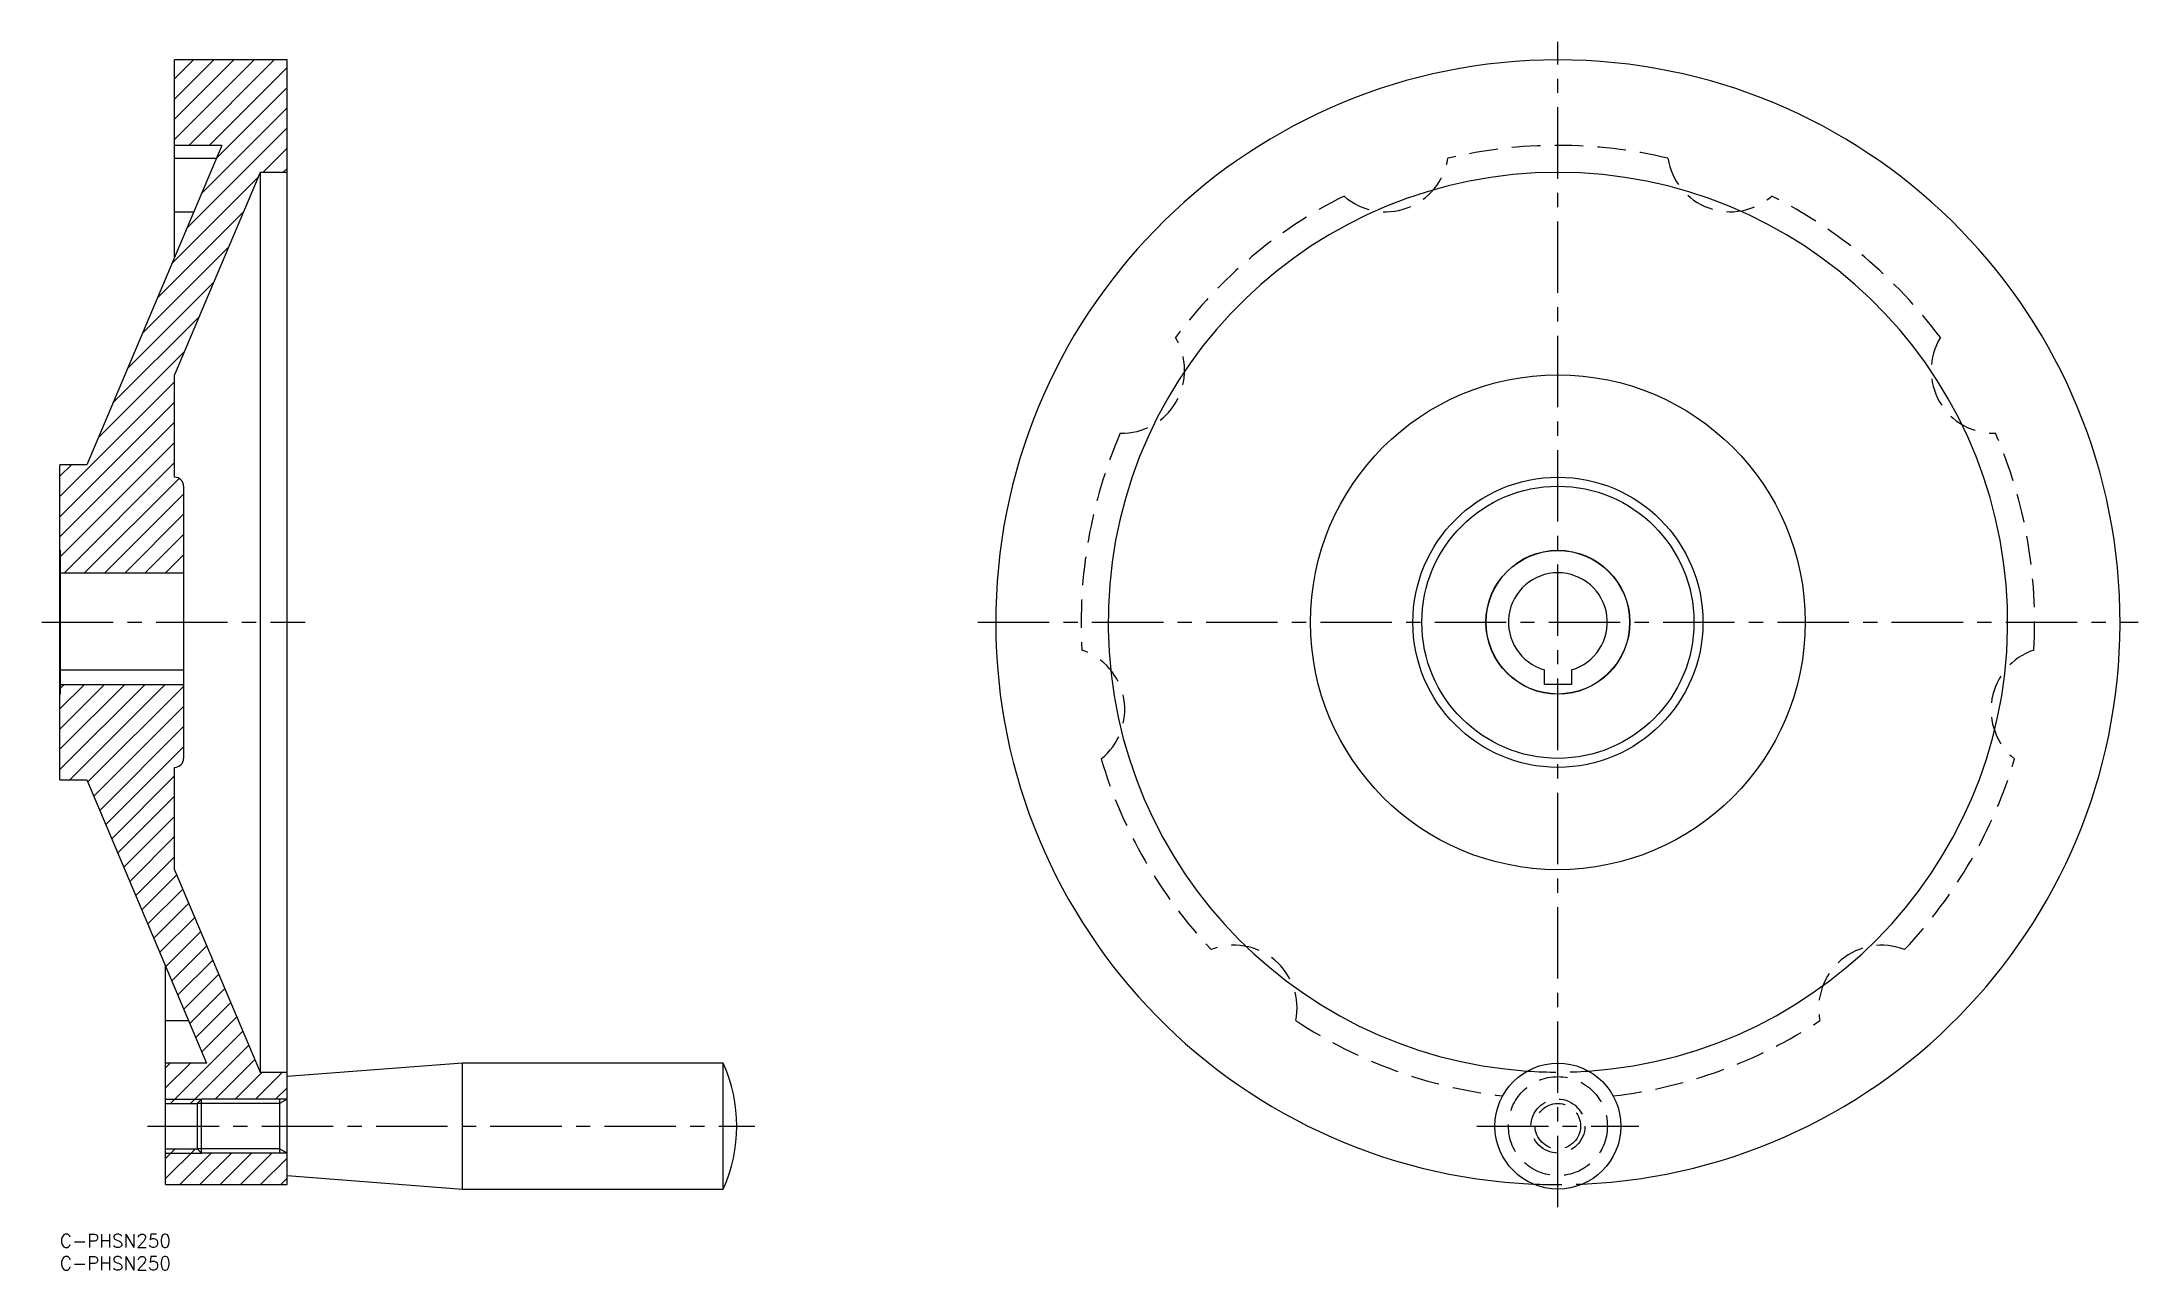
# Model space of a CAD drawing. Extents: x -4 to 462, y -8 to 265.
import ezdxf

# ---------------------------------------------------------------- set-up
doc = ezdxf.new("R2010")
doc.units = 0
doc.header["$LTSCALE"] = 0.5
doc.linetypes.add('CENTER', pattern=[50.8, 31.75, -6.35, 6.35, -6.35])
doc.linetypes.add('DASHED', pattern=[19.05, 12.7, -6.35])
for name, color, linetype in [('MSM_CENTER', 1, 'CENTER'), ('MSM_CONTINUOUS', 7, 'CONTINUOUS'), ('MSM_DASHED', 4, 'DASHED'), ('MSM_NARROW', 5, 'CONTINUOUS'), ('MSM_PART_NUMBER', 7, 'CONTINUOUS')]:
    doc.layers.add(name, color=color, linetype=linetype)
doc.styles.get("Standard").update_dxf_attribs({"font": 'txt.shx', "height": 3, "bigfont": 'bigfont.shx'})

# ---------------------------------------------------------------- blocks, each defined once
blk = doc.blocks.new('*U2')
at = {"layer": 'MSM_PART_NUMBER'}
blk.add_text('C-PHSN250', height=3, dxfattribs=at).set_placement((0, -3))
blk = doc.blocks.new('*U3')
at = {"layer": 'MSM_PART_NUMBER'}
blk.add_text('C-PHSN250', height=3, dxfattribs=at).set_placement((0, -8))

msp = doc.modelspace()

# ---------------------------------------------------------------- linework, layer by layer
at = {"layer": 'MSM_CENTER'}
for p, q in [((333.07, 6), (333.07, 265)), ((-4, 136), (54.5, 136)), ((204.07, 136), (462.07, 136)), ((19.5, 24), (154.5, 24)), ((315.07, 24), (351.07, 24))]:
    msp.add_line(p, q, dxfattribs=at)
at = {"layer": 'MSM_CONTINUOUS'}
for p, q in [((50.5, 261), (25.5, 261)), ((25.5, 217.15), (25.5, 261)), ((50.5, 11), (50.5, 261)), ((36, 242), (6, 171)), ((36, 242), (25.5, 242)), ((25.5, 239.14), (34.79, 239.14)), ((44.5, 236), (25.5, 191)), ((50.5, 236), (44.5, 236)), ((44.5, 236), (44.5, 36)), ((25.5, 227.25), (29.77, 227.25)), ((25.5, 168.25), (25.5, 191)), ((6, 171), (0, 171)), ((0, 101), (0, 171)), ((27.5, 166.25), (27.5, 105.75)), ((0.05, 152), (0, 151.95)), ((0.05, 152), (0, 152)), ((0.05, 152), (0.05, 120)), ((27.5, 152), (27.45, 152)), ((27.5, 151.95), (27.45, 152)), ((27.45, 152), (27.45, 120)), ((0.05, 147), (27.45, 147)), ((0.05, 125.42), (27.45, 125.42)), ((0.05, 122.2), (27.45, 122.2)), ((330.07, 122.2), (330.07, 125.42)), ((336.07, 122.2), (330.07, 122.2)), ((336.07, 125.42), (336.07, 122.2)), ((0, 120.05), (0.05, 120)), ((0, 120), (0.05, 120)), ((27.45, 120), (27.5, 120.05)), ((27.45, 120), (27.5, 120)), ((25.5, 81), (25.5, 103.75)), ((0, 101), (6, 101)), ((6, 101), (32.62, 38)), ((25.5, 81), (44.5, 36)), ((23.5, 11), (23.5, 59.58)), ((23.5, 47.45), (28.63, 47.45)), ((32.62, 38), (23.5, 38)), ((89.5, 38), (50.5, 35)), ((147.5, 38), (89.5, 38)), ((89.5, 10), (89.5, 38)), ((147.5, 10), (147.5, 38)), ((44.5, 36), (50.5, 36)), ((23.5, 29.05), (30.5, 29.05)), ((31.45, 30), (30.5, 29.05)), ((30.5, 29.05), (30.5, 18.95)), ((50.5, 30), (31.45, 30)), ((31.45, 18), (31.45, 30)), ((48.86, 30), (48.86, 18)), ((23.5, 18.95), (30.5, 18.95)), ((30.5, 18.95), (31.45, 18)), ((50.5, 18), (31.45, 18)), ((23.5, 11), (50.5, 11)), ((50.5, 13), (89.5, 10)), ((89.5, 10), (147.5, 10))]:
    msp.add_line(p, q, dxfattribs=at)
for centre, radius in [((333.07, 136), 55), ((333.07, 136), 32.25), ((333.07, 136), 30.25), ((333.07, 136), 16), ((333.07, 136), 15.95), ((333.07, 24), 14)]:
    msp.add_circle(centre, radius, dxfattribs=at)
for centre, radius, start, end in [((333.07, 136), 125, 272.5164, 267.4836), ((333.07, 136), 100, 273.9048, 266.0952), ((25.5, 166.25), 2, 0, 90), ((333.07, 136), 11, 285.8266, 254.1734), ((25.5, 105.75), 2, 270, 0), ((116.33, 24), 34.17, 335.8105, 24.1895)]:
    msp.add_arc(centre, radius, start, end, dxfattribs=at)
at = {"layer": 'MSM_DASHED'}
for radius in [11, 6, 5.05]:
    msp.add_circle((333.07, 24), radius, dxfattribs=at)
for centre, radius, start, end in [((294.76, 241.25), 14, 228.6587, 351.3413), ((333.07, 136), 106, 76.6553, 103.3447), ((371.38, 241.25), 14, 188.6587, 311.3413), ((333.07, 136), 106, 116.6553, 143.3447), ((333.07, 136), 106, 36.6553, 63.3447), ((236.07, 192), 14, 268.6587, 31.3413), ((430.06, 192), 14, 148.6587, 271.3413), ((333.07, 136), 106, 156.6553, 183.3447), ((333.07, 136), 106, 356.6553, 23.3447), ((222.77, 116.55), 14, 308.6587, 71.3413), ((443.37, 116.55), 14, 108.6587, 231.3413), ((333.07, 136), 106, 196.6553, 223.3447), ((333.07, 136), 106, 316.6553, 343.3447), ((261.08, 50.2), 14, 348.6587, 111.3413), ((405.06, 50.2), 14, 68.6587, 191.3413), ((333.07, 136), 106, 236.6553, 263.3447), ((333.07, 136), 106, 276.6553, 303.3447), ((333.07, 136), 100, 266.0952, 273.9048), ((333.07, 136), 125, 267.4836, 272.5164)]:
    msp.add_arc(centre, radius, start, end, dxfattribs=at)
at = {"layer": 'MSM_NARROW'}
for p, q in [((25.5, 256.8), (29.7, 261)), ((25.5, 252.31), (34.19, 261)), ((25.5, 247.82), (38.68, 261)), ((25.5, 243.33), (43.17, 261)), ((28.66, 242), (47.66, 261)), ((33.15, 242), (50.5, 259.35)), ((34.8, 239.16), (50.5, 254.86)), ((31.52, 231.39), (50.5, 250.37)), ((28.23, 223.61), (50.5, 245.88)), ((45.11, 236), (50.5, 241.39)), ((24.95, 215.84), (44.06, 234.95)), ((49.6, 236), (50.5, 236.9)), ((21.66, 208.06), (40.77, 227.18)), ((18.37, 200.29), (37.49, 219.41)), ((15.09, 192.51), (34.21, 211.63)), ((11.8, 184.74), (30.93, 203.86)), ((8.52, 176.96), (27.65, 196.09)), ((0, 163.95), (25.5, 189.45)), ((0, 159.46), (25.5, 184.96)), ((0, 154.97), (25.5, 180.47)), ((0.05, 150.53), (25.5, 175.98)), ((0, 168.44), (2.56, 171)), ((1.01, 147), (25.5, 171.49)), ((5.5, 147), (26.48, 167.98)), ((9.99, 147), (27.5, 164.51)), ((14.48, 147), (27.5, 160.02)), ((18.97, 147), (27.5, 155.53)), ((23.46, 147), (27.45, 150.99)), ((0, 116.74), (5.46, 122.2)), ((0, 112.25), (9.95, 122.2)), ((0, 107.76), (14.44, 122.2)), ((0, 103.27), (18.93, 122.2)), ((0.05, 121.28), (0.97, 122.2)), ((2.22, 101), (23.42, 122.2)), ((6.21, 100.5), (27.45, 121.74)), ((7.54, 97.35), (27.5, 117.3)), ((8.88, 94.19), (27.5, 112.81)), ((10.21, 91.03), (27.5, 108.32)), ((11.54, 87.88), (25.5, 101.83)), ((12.88, 84.72), (25.5, 97.34)), ((14.21, 81.56), (25.5, 92.85)), ((15.55, 78.41), (25.5, 88.36)), ((16.88, 75.25), (25.5, 83.87)), ((18.21, 72.09), (25.98, 79.86)), ((19.55, 68.94), (27.31, 76.7)), ((20.88, 65.78), (28.65, 73.55)), ((22.21, 62.63), (29.98, 70.39)), ((23.55, 59.47), (31.31, 67.23)), ((24.88, 56.31), (32.65, 64.08)), ((26.22, 53.16), (33.98, 60.92)), ((27.55, 50), (35.31, 57.76)), ((28.88, 46.84), (36.64, 54.61)), ((30.22, 43.69), (37.98, 51.45)), ((31.55, 40.53), (39.31, 48.29)), ((24.56, 29.05), (40.64, 45.13)), ((29.05, 29.05), (41.98, 41.98)), ((23.5, 36.97), (24.53, 38)), ((23.5, 32.48), (29.02, 38)), ((34.49, 30), (43.31, 38.82)), ((38.98, 30), (44.98, 36)), ((43.47, 30), (49.47, 36)), ((23.5, 30), (31.45, 30)), ((48.86, 29.05), (30.5, 29.05)), ((47.96, 30), (50.5, 32.54)), ((50.5, 30), (48.86, 29.05)), ((23.5, 16.83), (25.62, 18.95)), ((23.5, 12.34), (30.11, 18.95)), ((48.86, 18.95), (30.5, 18.95)), ((50.5, 18), (48.86, 18.95)), ((23.5, 18), (31.45, 18)), ((26.65, 11), (33.65, 18)), ((31.14, 11), (38.14, 18)), ((35.63, 11), (42.63, 18)), ((40.12, 11), (47.12, 18)), ((44.61, 11), (50.5, 16.89)), ((49.1, 11), (50.5, 12.4))]:
    msp.add_line(p, q, dxfattribs=at)

# ---------------------------------------------------------------- block references
at = {"layer": 'MSM_CONTINUOUS'}
for name in ['*U2', '*U3']:
    msp.add_blockref(name, (0, 0), dxfattribs=at)

doc.saveas('drawing.dxf')
